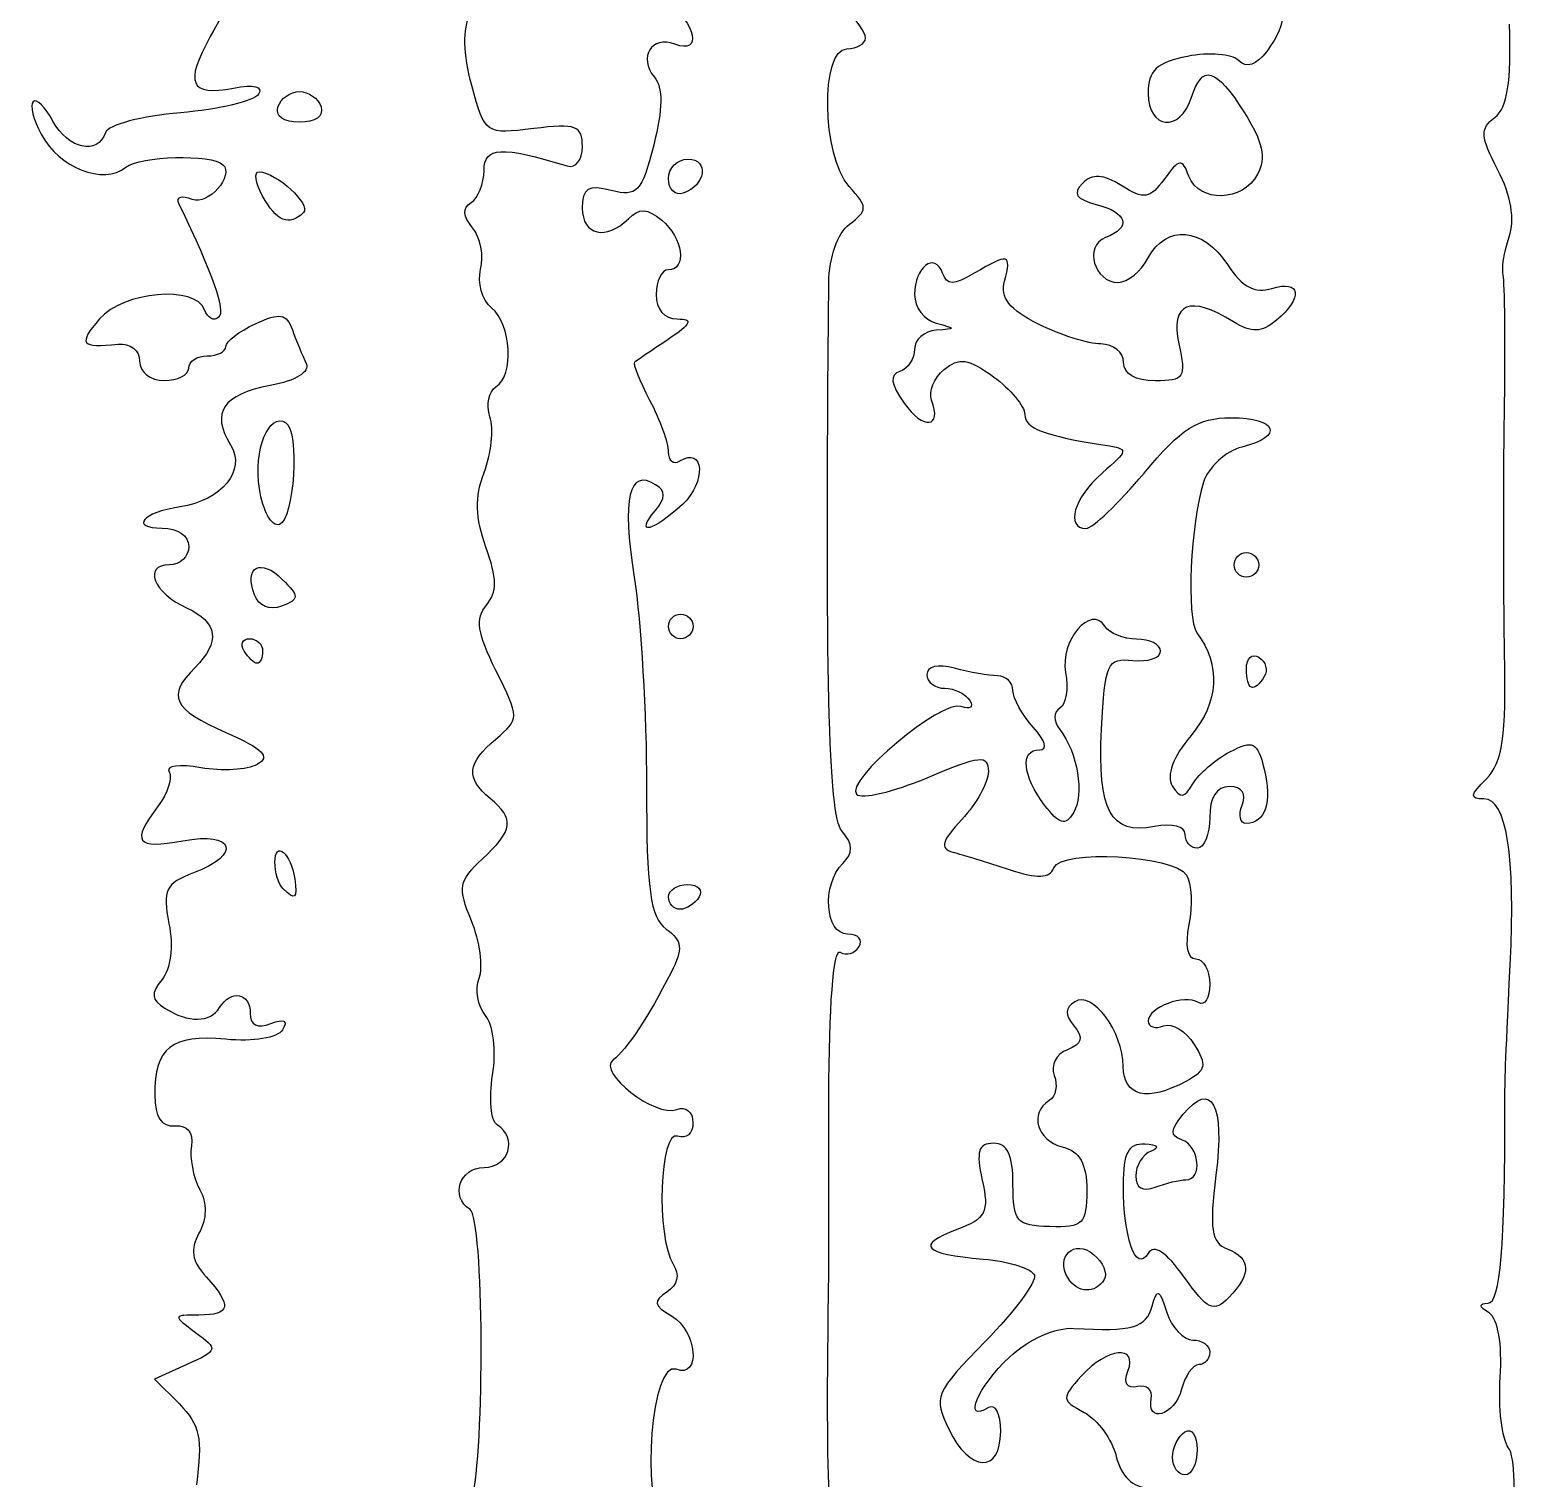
# Model space of a CAD drawing. Extents: x -171 to 832, y -60 to 309.
# Drawn here: x 240.05 to 250.36, y 196.04 to 206.08 of the extents above; entities that cross this region are included whole.
import ezdxf

# ---------------------------------------------------------------- set-up
doc = ezdxf.new("R2010")
doc.units = 0
doc.layers.add('Mobo_Pics_Outline', color=7, linetype='CONTINUOUS')

msp = doc.modelspace()

# ---------------------------------------------------------------- linework, layer by layer
at = {"layer": 'Mobo_Pics_Outline', "color": 1}
for points in [[(241.771805, 205.543293)], [(244.478285, 205.046011)], [(241.665191, 204.925283)], [(241.642831, 202.897046)], [(248.399484, 202.367971)], [(244.478285, 201.941753)], [(241.537385, 201.771278)], [(248.484728, 201.648453)], [(241.807326, 200.12326)], [(244.478285, 200.066426)], [(247.248697, 197.423926)], [(248.053051, 197.431554)], [(247.97327, 196.182867)]]:
    msp.add_lwpolyline(points, close=True, dxfattribs=at)
for points in [[(241.608756, 202.159993), (241.608869, 202.159964)], [(241.140971, 196.825309), (240.916808, 196.723176), (241.088077, 196.551907)]]:
    msp.add_lwpolyline(points, dxfattribs=at)
for points in [[(241.290354, 206.418747), (241.445976, 206.302414), (241.44643, 206.28773), (241.302543, 206.030336)], [(248.592523, 206.282327), (248.767421, 206.300186), (248.782672, 206.134727), (248.625207, 205.927469)], [(244.459619, 206.287004), (244.671763, 206.115224), (244.715134, 205.904522), (244.5232, 205.978178)], [(245.843487, 206.020794), (245.843487, 206.061924), (245.785944, 206.143364), (245.715616, 206.201729)], [(243.114914, 205.691726), (243.056322, 205.909257), (243.052041, 206.087117), (243.103008, 206.182485)], [(250.207095, 205.470737), (250.294005, 205.536416), (250.322295, 205.718202), (250.307498, 206.116243)], [(241.302543, 206.030336), (241.121381, 205.706265), (241.161803, 205.616322), (241.462729, 205.673848)], [(244.5232, 205.978178), (244.361795, 206.040115), (244.266551, 205.887186), (244.380759, 205.749535)], [(245.715616, 205.945987), (245.785944, 205.945987), (245.843487, 205.979635), (245.843487, 206.020794)], [(245.730073, 204.992353), (245.541087, 205.20121), (245.529805, 205.945987), (245.715616, 205.945987)], [(248.075751, 205.893595), (247.86182, 205.85082), (247.80405, 205.796197), (247.80405, 205.636805)], [(248.430807, 205.864597), (248.384971, 205.910433), (248.225182, 205.923501), (248.075751, 205.893595)], [(248.625207, 205.927469), (248.552838, 205.832225), (248.48509, 205.810313), (248.430807, 205.864597)], [(248.102402, 205.60483), (248.178257, 205.843876), (248.271772, 205.817967), (248.47149, 205.502528)], [(241.462729, 205.673848), (241.605227, 205.70106), (241.670424, 205.684903), (241.636833, 205.630478)], [(243.54432, 205.392949), (243.211598, 205.351138), (243.205475, 205.35539), (243.114914, 205.691726)], [(244.380759, 205.749535), (244.441477, 205.676373), (244.44006, 205.529992), (244.376223, 205.27819)], [(240.074402, 205.579397), (240.050874, 205.55587), (240.075765, 205.454616), (240.129507, 205.354185)], [(240.212166, 205.444242), (240.159838, 205.542037), (240.097844, 205.60284), (240.074402, 205.579397)], [(241.636833, 205.630478), (241.607296, 205.582686), (241.363772, 205.525369), (241.095691, 205.503146)], [(241.771805, 205.543293), (241.791364, 205.601885), (241.85846, 205.649847), (241.920992, 205.649847)], [(241.920992, 205.649847), (241.983496, 205.649847), (242.05062, 205.601885), (242.07018, 205.543293)], [(247.80405, 205.636805), (247.80405, 205.388518), (248.026173, 205.364707), (248.102402, 205.60483)], [(241.095691, 205.503146), (240.82759, 205.481035), (240.593536, 205.41856), (240.57555, 205.364588)], [(241.920992, 205.436738), (241.811121, 205.436738), (241.750687, 205.47991), (241.771805, 205.543293)], [(242.07018, 205.543293), (242.091439, 205.47991), (242.030863, 205.436738), (241.920992, 205.436738)], [(248.47149, 205.502528), (248.598057, 205.302657), (248.622265, 205.188718), (248.562113, 205.07631)], [(240.57555, 205.364588), (240.522769, 205.206273), (240.31516, 205.251769), (240.212166, 205.444242)], [(243.881858, 205.268338), (243.881858, 205.413245), (243.837128, 205.429742), (243.54432, 205.392949)], [(250.228355, 205.104192), (250.10638, 205.340034), (250.103347, 205.392362), (250.207095, 205.470737)], [(240.129507, 205.354185), (240.255139, 205.11942), (240.561848, 204.999783), (240.716889, 205.12506)], [(243.199911, 205.102624), (243.199911, 205.267204), (243.321744, 205.273865), (243.775304, 205.134146)], [(243.775304, 205.134146), (243.835455, 205.11572), (243.881858, 205.174057), (243.881858, 205.268338)], [(244.376223, 205.27819), (244.29365, 204.952878), (244.261562, 204.918494), (244.08237, 204.963468)], [(240.716889, 205.12506), (240.814712, 205.20409), (241.31228, 205.217101), (241.390182, 205.142635)], [(244.478285, 205.046039), (244.478285, 205.120278), (244.539031, 205.180997), (244.613242, 205.180997)], [(244.613242, 205.180997), (244.76379, 205.180997), (244.73757, 204.997482), (244.57951, 204.944786)], [(248.086029, 205.062704), (248.037755, 205.188534), (248.020719, 205.186606), (247.916092, 205.043428)], [(241.390182, 205.142635), (241.470601, 205.065788), (241.288418, 204.859312), (241.177697, 204.901804)], [(241.66525, 204.925283), (241.615077, 205.019053), (241.604135, 205.09454), (241.640872, 205.093066)], [(241.640872, 205.093066), (241.763698, 205.087963), (242.004291, 204.866606), (241.948003, 204.81031)], [(243.110534, 204.880303), (243.159687, 204.91069), (243.199911, 205.010725), (243.199911, 205.102624)], [(247.621399, 204.995835), (247.490184, 205.077784), (247.417815, 205.082121), (247.347941, 205.012276)], [(248.562113, 205.07631), (248.459471, 204.884518), (248.157712, 204.875901), (248.086029, 205.062704)], [(250.306733, 204.641532), (250.347552, 204.761324), (250.319205, 204.928472), (250.228355, 205.104192)], [(244.08237, 204.963468), (243.920738, 205.004032), (243.881223, 204.980193), (243.881223, 204.841833)], [(244.57951, 204.944786), (244.523837, 204.92636), (244.478285, 204.971715), (244.478285, 205.046011)], [(245.732715, 204.729922), (245.861974, 204.827292), (245.861776, 204.846851), (245.730073, 204.992353)], [(247.347941, 205.012276), (247.278067, 204.942402), (247.303295, 204.904077), (247.443242, 204.867482)], [(247.916092, 205.043428), (247.815802, 204.90626), (247.775323, 204.899712), (247.621399, 204.995835)], [(241.177697, 204.901804), (241.104847, 204.929867), (241.0621, 204.917678), (241.08268, 204.875158)], [(241.08268, 204.875158), (241.321612, 204.380402), (241.409384, 204.130582), (241.360192, 204.085171)], [(241.948003, 204.81031), (241.850548, 204.712855), (241.758933, 204.750102), (241.665191, 204.925283)], [(243.120739, 204.705235), (243.052707, 204.787213), (243.049533, 204.842517), (243.110534, 204.880303)], [(247.443242, 204.867482), (247.662162, 204.810222), (247.690678, 204.707268), (247.507163, 204.636827)], [(243.881223, 204.841833), (243.881223, 204.652337), (244.04739, 204.61424), (244.201535, 204.768416)], [(244.201535, 204.768416), (244.276285, 204.843166), (244.332099, 204.840643), (244.43168, 204.757928)], [(244.43168, 204.757928), (244.579054, 204.635641), (244.608846, 204.413955), (244.477913, 204.413955)], [(243.176298, 204.417607), (243.200392, 204.509903), (243.175445, 204.639333), (243.120739, 204.705235)], [(245.590217, 204.32637), (245.591836, 204.500389), (245.651247, 204.66856), (245.732715, 204.729922)], [(247.804064, 204.496603), (247.929866, 204.731651), (248.182495, 204.71008), (248.353084, 204.449746)], [(247.507163, 204.636827), (247.356303, 204.578943), (247.429494, 204.326127), (247.597078, 204.326127)], [(250.264468, 204.375841), (250.252563, 204.418814), (250.271555, 204.53838), (250.306733, 204.641532)], [(246.379133, 204.390507), (246.324708, 204.540829), (246.184449, 204.433821), (246.184449, 204.242029)], [(246.80844, 204.335969), (246.85799, 204.525465), (246.836957, 204.530879), (246.598364, 204.389997)], [(247.597078, 204.326127), (247.660744, 204.326127), (247.753891, 204.402861), (247.804064, 204.496603)], [(248.353084, 204.449746), (248.455018, 204.29418), (248.542608, 204.247352), (248.661238, 204.284996)], [(243.251473, 204.15098), (243.185992, 204.20532), (243.152147, 204.325311), (243.176298, 204.417607)], [(244.477913, 204.413955), (244.431028, 204.413955), (244.392676, 204.337221), (244.392676, 204.243479)], [(246.598364, 204.389997), (246.453826, 204.304646), (246.410172, 204.304759), (246.379133, 204.390507)], [(248.661238, 204.284996), (248.860996, 204.348407), (248.879081, 204.219743), (248.692192, 204.064631)], [(250.272972, 203.395541), (250.280059, 203.891723), (250.27609, 204.332859), (250.264468, 204.375841)], [(241.26285, 204.137016), (241.201508, 204.308768), (240.698188, 204.264604), (240.534204, 204.073095)], [(244.392676, 204.243479), (244.392676, 204.138966), (244.44951, 204.073004), (244.53951, 204.073004)], [(245.680472, 200.524059), (245.585937, 200.637983), (245.564025, 201.561185), (245.590217, 204.32637)], [(246.184449, 204.242029), (246.184449, 204.154466), (246.251574, 204.065289), (246.333637, 204.04383)], [(247.04261, 204.037617), (246.841095, 204.138162), (246.777769, 204.218807), (246.80844, 204.335969)], [(248.395, 204.054143), (248.094856, 204.241598), (247.954683, 204.184338), (248.017167, 203.899853)], [(241.360192, 204.085171), (241.327593, 204.055067), (241.283769, 204.078368), (241.26285, 204.137016)], [(243.281832, 203.602056), (243.410298, 203.681455), (243.390711, 204.035428), (243.251473, 204.15098)], [(240.534204, 204.073095), (240.384506, 203.898283), (240.404122, 203.87175), (240.663606, 203.898141)], [(241.410138, 203.881246), (241.410138, 203.916396), (241.503256, 203.988027), (241.616273, 204.040412)], [(241.616273, 204.040412), (241.785048, 204.118648), (241.830601, 204.111023), (241.871392, 203.997779)], [(244.53951, 204.073004), (244.652896, 204.073004), (244.638354, 204.040632), (244.475589, 203.93079)], [(246.333637, 204.04383), (246.475709, 204.006696), (246.475709, 204.004372), (246.333637, 203.994961)], [(247.476175, 203.899853), (247.389605, 203.899853), (247.194496, 203.961847), (247.04261, 204.037617)], [(248.692192, 204.064631), (248.586489, 203.976899), (248.522369, 203.974659), (248.395, 204.054143)], [(241.871392, 203.997779), (241.898604, 203.921952), (241.941889, 203.81656), (241.967344, 203.763552)], [(244.475589, 203.93079), (244.35968, 203.852582), (244.254543, 203.781546), (244.241986, 203.772985)], [(246.333637, 203.994961), (246.251602, 203.989575), (246.184449, 203.930728), (246.184449, 203.864312)], [(240.663606, 203.898141), (240.748503, 203.906645), (240.812793, 203.855933), (240.812793, 203.780078)], [(241.281615, 203.817325), (241.351943, 203.817325), (241.409769, 203.846097), (241.410138, 203.881246)], [(246.184449, 203.864312), (246.184449, 203.797896), (246.138868, 203.728363), (246.083196, 203.709796)], [(247.633583, 203.771982), (247.633583, 203.84231), (247.562745, 203.899853), (247.476175, 203.899853)], [(248.017167, 203.899853), (248.068247, 203.667299), (248.053422, 203.644111), (247.853466, 203.644111)], [(240.812793, 203.780078), (240.812793, 203.703684), (240.885502, 203.646849), (240.983269, 203.646849)], [(240.983269, 203.646849), (241.077039, 203.646849), (241.153744, 203.685202), (241.153744, 203.732087)], [(241.153744, 203.732087), (241.153744, 203.778972), (241.211288, 203.817325), (241.281615, 203.817325)], [(241.967344, 203.763552), (241.995124, 203.70581), (241.895061, 203.64495), (241.717754, 203.611672)], [(244.241986, 203.772985), (244.229513, 203.764481), (244.277135, 203.646191), (244.34803, 203.510298)], [(246.302569, 203.510832), (246.280175, 203.569055), (246.319294, 203.664385), (246.389621, 203.722665)], [(246.389621, 203.722665), (246.493114, 203.808555), (246.557886, 203.79903), (246.731797, 203.672378)], [(247.853466, 203.644111), (247.714852, 203.644111), (247.633583, 203.691365), (247.633583, 203.771982)], [(246.083196, 203.709796), (246.009779, 203.685418), (246.017744, 203.624898), (246.112166, 203.490139)], [(246.731797, 203.672378), (246.849775, 203.58646), (246.947513, 203.468936), (246.948987, 203.411222)], [(241.717754, 203.611672), (241.389643, 203.550131), (241.304851, 203.423451), (241.442623, 203.200662)], [(243.241381, 203.395184), (243.214736, 203.478806), (243.233161, 203.571896), (243.281832, 203.602056)], [(241.642831, 202.89704), (241.601786, 203.165906), (241.707149, 203.427726), (241.826686, 203.353855)], [(244.34803, 203.510298), (244.418896, 203.374405), (244.47712, 203.212984), (244.477403, 203.151611)], [(246.112166, 203.490139), (246.244034, 203.301862), (246.377234, 203.316403), (246.302569, 203.510832)], [(246.948987, 203.411222), (246.951459, 203.313654), (247.078899, 203.264756), (247.505746, 203.197632)], [(241.826686, 203.353855), (241.923036, 203.294299), (241.884315, 202.682934), (241.782012, 202.648618)], [(243.200421, 203.008482), (243.249489, 203.137543), (243.267914, 203.311556), (243.241381, 203.395184)], [(247.775332, 203.0047), (248.036006, 203.316554), (248.1484, 203.388296), (248.37628, 203.388296)], [(248.37628, 203.388296), (248.701391, 203.388296), (248.750371, 203.25983), (248.453666, 203.185363)], [(250.274591, 201.759942), (250.266654, 202.16334), (250.265803, 202.899359), (250.272972, 203.395541)], [(241.442623, 203.200662), (241.552976, 203.022249), (241.384116, 202.815451), (241.091632, 202.770816)], [(244.477403, 203.151611), (244.477403, 203.090241), (244.51363, 203.062093), (244.557283, 203.089078)], [(244.557283, 203.089078), (244.726795, 203.193847), (244.742244, 202.942896), (244.575709, 202.787838)], [(247.505746, 203.197632), (247.671034, 203.171553), (247.670382, 203.165742), (247.484486, 203.004876)], [(248.453666, 203.185363), (248.342066, 203.1573), (248.222387, 203.047713), (248.187719, 202.941697)], [(243.21346, 202.491374), (243.139844, 202.69493), (243.136244, 202.839369), (243.200421, 203.008482)], [(244.389416, 202.924269), (244.203236, 203.039328), (244.155359, 202.832597), (244.240937, 202.282911)], [(247.484486, 203.004876), (247.289122, 202.835846), (247.227129, 202.621105), (247.37368, 202.621105)], [(247.37368, 202.621105), (247.41824, 202.621105), (247.598977, 202.793734), (247.775332, 203.0047)], [(241.782012, 202.648618), (241.728211, 202.630476), (241.666756, 202.740233), (241.642831, 202.897046)], [(244.386298, 202.744156), (244.460424, 202.833476), (244.461189, 202.879822), (244.389416, 202.924269)], [(248.187719, 202.941697), (248.096529, 202.662797), (248.067332, 201.996218), (248.14194, 201.896532)], [(241.091632, 202.770816), (240.831723, 202.73116), (240.742244, 202.623897), (240.969061, 202.623897)], [(244.575709, 202.787838), (244.371671, 202.597747), (244.239474, 202.567246), (244.386298, 202.744156)], [(240.969061, 202.623897), (241.076409, 202.623897), (241.153767, 202.57035), (241.153767, 202.496026)], [(241.153767, 202.496026), (241.153767, 202.425698), (241.09302, 202.368155), (241.018809, 202.368155)], [(243.216102, 202.088993), (243.292042, 202.180496), (243.291447, 202.275825), (243.21346, 202.491374)], [(241.608869, 202.159964), (241.534403, 202.354024), (241.650624, 202.419108), (241.801767, 202.267993)], [(248.399484, 202.367971), (248.399484, 202.414856), (248.437837, 202.453209), (248.484722, 202.453209)], [(248.484722, 202.453209), (248.531607, 202.453209), (248.56996, 202.414856), (248.56996, 202.367971)], [(241.018809, 202.368155), (240.832913, 202.368155), (240.91098, 202.173443), (241.137978, 202.0709)], [(244.240937, 202.282911), (244.288389, 201.978167), (244.326912, 201.327238), (244.326572, 200.836403)], [(248.484722, 202.282733), (248.437837, 202.282733), (248.399484, 202.321086), (248.399484, 202.367971)], [(248.56996, 202.367971), (248.56996, 202.321086), (248.531607, 202.282733), (248.484722, 202.282733)], [(241.801767, 202.267993), (241.921531, 202.148229), (241.92102, 202.130484), (241.796381, 202.08272)], [(241.796381, 202.08272), (241.713638, 202.050972), (241.638746, 202.081799), (241.608756, 202.159993)], [(243.282574, 201.635853), (243.153598, 201.894741), (243.138801, 201.995819), (243.216102, 202.088993)], [(247.503263, 201.943349), (247.407593, 202.098149), (247.190034, 201.84116), (247.231789, 201.622697)], [(241.137978, 202.0709), (241.355792, 201.972509), (241.375209, 201.834575), (241.1964, 201.655763)], [(244.478285, 201.941753), (244.478285, 201.988638), (244.516637, 202.026991), (244.563523, 202.026991)], [(244.563523, 202.026991), (244.610408, 202.026991), (244.64876, 201.988638), (244.64876, 201.941753)], [(244.563523, 201.856516), (244.516637, 201.856516), (244.478285, 201.894868), (244.478285, 201.941753)], [(244.64876, 201.941753), (244.64876, 201.894868), (244.610408, 201.856516), (244.563523, 201.856516)], [(247.723968, 201.853973), (247.632976, 201.853973), (247.53365, 201.894197), (247.503263, 201.943349)], [(248.14194, 201.896532), (248.308645, 201.673814), (248.29382, 201.414878), (248.101291, 201.186065)], [(241.537385, 201.771278), (241.508415, 201.818163), (241.525196, 201.856516), (241.574973, 201.856516)], [(241.627669, 201.68604), (241.606976, 201.68604), (241.566355, 201.724393), (241.537385, 201.771278)], [(241.574973, 201.856516), (241.624607, 201.856516), (241.665256, 201.818163), (241.665256, 201.771278)], [(241.665256, 201.771278), (241.665256, 201.724393), (241.648248, 201.68604), (241.627669, 201.68604)], [(247.697634, 201.705806), (247.803112, 201.694751), (247.889426, 201.723381), (247.889426, 201.769727)], [(247.889426, 201.769727), (247.889426, 201.816045), (247.81496, 201.853973), (247.723968, 201.853973)], [(246.461579, 201.651939), (246.346492, 201.68278), (246.269786, 201.665262), (246.269786, 201.608144)], [(247.480047, 201.228769), (247.503858, 201.687202), (247.520837, 201.72452), (247.697634, 201.705806)], [(248.484728, 201.648453), (248.484728, 201.721558), (248.523704, 201.757246), (248.571354, 201.727794)], [(248.571354, 201.727794), (248.619005, 201.698342), (248.635928, 201.638531), (248.608942, 201.594906)], [(250.148903, 200.886197), (250.260021, 200.997343), (250.286156, 201.178936), (250.274591, 201.759942)], [(241.1964, 201.655763), (240.998485, 201.457848), (241.040466, 201.369952), (241.411039, 201.206463)], [(243.281724, 201.161106), (243.447126, 201.301449), (243.447126, 201.305446), (243.282574, 201.635853)], [(246.269786, 201.608144), (246.269786, 201.555788), (246.325062, 201.512957), (246.392612, 201.512957)], [(246.759931, 201.599385), (246.701339, 201.600065), (246.567061, 201.623763), (246.461579, 201.651939)], [(246.866485, 201.498386), (246.866485, 201.553294), (246.818523, 201.598761), (246.759931, 201.599385)], [(247.231789, 201.622697), (247.252765, 201.513223), (247.234907, 201.401992), (247.191877, 201.375516)], [(248.608942, 201.594906), (248.535865, 201.476673), (248.484728, 201.498727), (248.484728, 201.648453)], [(246.392612, 201.512957), (246.460161, 201.512957), (246.538879, 201.475029), (246.567509, 201.428683)], [(247.007565, 201.242645), (246.929953, 201.328393), (246.866485, 201.443451), (246.866485, 201.498386)], [(246.508605, 201.386957), (246.372883, 201.438972), (245.692704, 200.868188), (245.782919, 200.777975)], [(246.567509, 201.428683), (246.596168, 201.382336), (246.569641, 201.363542), (246.508605, 201.386957)], [(247.191877, 201.375516), (247.145332, 201.346744), (247.144963, 201.287472), (247.191024, 201.228369)], [(241.411039, 201.206463), (241.668964, 201.092652), (241.722595, 201.038057), (241.628258, 200.985248)], [(243.242804, 200.748552), (243.07213, 200.890199), (243.081655, 200.991339), (243.281724, 201.161106)], [(247.050198, 201.086768), (247.109102, 201.086768), (247.091981, 201.149385), (247.007565, 201.242645)], [(247.191024, 201.228369), (247.314756, 201.069488), (247.362973, 200.774234), (247.285644, 200.649104)], [(247.847335, 200.554563), (247.54195, 200.496169), (247.450748, 200.663583), (247.480047, 201.228769)], [(248.101291, 201.186065), (247.975716, 201.036821), (247.927357, 200.907476), (247.970869, 200.837109)], [(248.370752, 201.072611), (248.531618, 201.15697), (248.560277, 201.142542), (248.607785, 200.953273)], [(246.271669, 200.892807), (246.642676, 201.049563), (246.695978, 201.054949), (246.695978, 200.935723)], [(247.085688, 200.703586), (246.931342, 200.907822), (246.914787, 201.086768), (247.050198, 201.086768)], [(248.113877, 200.850999), (248.154525, 200.920107), (248.270122, 201.01983), (248.370752, 201.072611)], [(241.23666, 200.962003), (241.090194, 200.987799), (240.991209, 200.975043), (241.01672, 200.93394)], [(241.628258, 200.985248), (241.559348, 200.946696), (241.383146, 200.936265), (241.23666, 200.962003)], [(248.607785, 200.953273), (248.664478, 200.72738), (248.614588, 200.575312), (248.483769, 200.575312)], [(241.01672, 200.93394), (241.042232, 200.892668), (241.007933, 200.786114), (240.940695, 200.697163)], [(244.326572, 200.836403), (244.325718, 200.11581), (244.352367, 199.924752), (244.462521, 199.844132)], [(245.782919, 200.777975), (245.818352, 200.742542), (246.038292, 200.794133), (246.271669, 200.892807)], [(246.695978, 200.935723), (246.695978, 200.860719), (246.613518, 200.711588), (246.512718, 200.604308)], [(247.970869, 200.837109), (248.026683, 200.746826), (248.054207, 200.74949), (248.113877, 200.850999)], [(250.131328, 200.74591), (250.03152, 200.74591), (250.03478, 200.772272), (250.148903, 200.886197)], [(243.188237, 200.329509), (243.404266, 200.530769), (243.414102, 200.606369), (243.242804, 200.748552)], [(248.367379, 200.831054), (248.278088, 200.831054), (248.23038, 200.756843), (248.23038, 200.617946)], [(248.45531, 200.703183), (248.486377, 200.784141), (248.454116, 200.831054), (248.367379, 200.831054)], [(250.313624, 199.595123), (250.350474, 200.358505), (250.288963, 200.74591), (250.131328, 200.74591)], [(240.940695, 200.697163), (240.751256, 200.446892), (240.787823, 200.395142), (241.111199, 200.455792)], [(247.285644, 200.649104), (247.228668, 200.556893), (247.188217, 200.56792), (247.085688, 200.703586)], [(248.483769, 200.575312), (248.441108, 200.575312), (248.428295, 200.632856), (248.45531, 200.703183)], [(246.512718, 200.604308), (246.372403, 200.454951), (246.357408, 200.401773), (246.448797, 200.37731)], [(248.059905, 200.500024), (248.059905, 200.555527), (247.971266, 200.57826), (247.847335, 200.554563)], [(248.23038, 200.617946), (248.23038, 200.500733), (248.192028, 200.404837), (248.145143, 200.404837)], [(241.111199, 200.455792), (241.470091, 200.523115), (241.524408, 200.361767), (241.186147, 200.233131)], [(241.750491, 200.307966), (241.750491, 200.462511), (241.861581, 200.368344), (241.887489, 200.19183)], [(245.686425, 200.299271), (245.761174, 200.374021), (245.759729, 200.428531), (245.680472, 200.524059)], [(248.145143, 200.404837), (248.098258, 200.404837), (248.059905, 200.447668), (248.059905, 200.500024)], [(243.112694, 199.9015), (243.017053, 200.132382), (243.025019, 200.177453), (243.188237, 200.329509)], [(246.448797, 200.37731), (246.514419, 200.359735), (246.690309, 200.30548), (246.839681, 200.256695)], [(247.149754, 200.268317), (247.200182, 200.39976), (247.984279, 200.35656), (248.070155, 200.217606)], [(241.186147, 200.233131), (240.991719, 200.159203), (240.969637, 200.113679), (241.015983, 199.882066)], [(241.807326, 200.12326), (241.77606, 200.154526), (241.750491, 200.237638), (241.750491, 200.307966)], [(245.720639, 199.808472), (245.563118, 199.808472), (245.539165, 200.152003), (245.686425, 200.299271)], [(246.839681, 200.256695), (247.039892, 200.1913), (247.121359, 200.19439), (247.149754, 200.268317)], [(248.070155, 200.217606), (248.105248, 200.160828), (248.112476, 200.007105), (248.086312, 199.875957)], [(241.887489, 200.19183), (241.907899, 200.052848), (241.891741, 200.038958), (241.807326, 200.12326)], [(244.478285, 200.066426), (244.478285, 200.113311), (244.538096, 200.151663), (244.611173, 200.151663)], [(244.611173, 200.151663), (244.684278, 200.151663), (244.720363, 200.113311), (244.691393, 200.066426)], [(244.558505, 199.981188), (244.51437, 199.981188), (244.478285, 200.01954), (244.478285, 200.066426)], [(244.691393, 200.066426), (244.662423, 200.01954), (244.602612, 199.981188), (244.558505, 199.981188)], [(241.015983, 199.882066), (241.047533, 199.724374), (241.027889, 199.566164), (240.967823, 199.493776)], [(243.165787, 199.503249), (243.195381, 199.580352), (243.171456, 199.759558), (243.112694, 199.9015)], [(244.462521, 199.844132), (244.575652, 199.761417), (244.581491, 199.709798), (244.496509, 199.543149)], [(245.799981, 199.721845), (245.829433, 199.769496), (245.793745, 199.808472), (245.720639, 199.808472)], [(248.086312, 199.875957), (248.056719, 199.727904), (248.074974, 199.637535), (248.13453, 199.637535)], [(245.591067, 198.683243), (245.590214, 199.296413), (245.62273, 199.711678), (245.668368, 199.683464)], [(245.668368, 199.683464), (245.711313, 199.656819), (245.770529, 199.67411), (245.799981, 199.721845)], [(248.13453, 199.637535), (248.187283, 199.637535), (248.230426, 199.558562), (248.230426, 199.462014)], [(243.209752, 199.245268), (243.155979, 199.31004), (243.136222, 199.426147), (243.165787, 199.503249)], [(244.496509, 199.543149), (244.339951, 199.236101), (244.188677, 199.007914), (244.094355, 198.936478)], [(250.27666, 198.636134), (250.27666, 198.817608), (250.277513, 198.8474), (250.313624, 199.595123)], [(240.967823, 199.493776), (240.888396, 199.398078), (240.892931, 199.35485), (240.988799, 199.294189)], [(241.366915, 199.299291), (241.445889, 199.427077), (241.580024, 199.401934), (241.580024, 199.259351)], [(247.630989, 198.891655), (247.627587, 199.137362), (247.417909, 199.416543), (247.294259, 199.34013)], [(248.15287, 199.334426), (248.054536, 199.395201), (247.804209, 199.302197), (247.804209, 199.204883)], [(248.230426, 199.462014), (248.230426, 199.365494), (248.195531, 199.308064), (248.15287, 199.334426)], [(240.988799, 199.294189), (241.150346, 199.191971), (241.301815, 199.194041), (241.366915, 199.299291)], [(247.294259, 199.34013), (247.226284, 199.29812), (247.225292, 199.24996), (247.290857, 199.171072)], [(241.580024, 199.259351), (241.580024, 199.1776), (241.629262, 199.153052), (241.72187, 199.188598)], [(241.72187, 199.188598), (241.815895, 199.224683), (241.843363, 199.210141), (241.803337, 199.145341)], [(243.259444, 198.831419), (243.28694, 199.00076), (243.26568, 199.177903), (243.209752, 199.245268)], [(247.804209, 199.204883), (247.804209, 199.164489), (247.852227, 199.149863), (247.910933, 199.172398)], [(247.910933, 199.172398), (247.969638, 199.194792), (248.065138, 199.137334), (248.123163, 199.044386)], [(241.409205, 199.079804), (241.034927, 199.115861), (240.916243, 199.022261), (240.918112, 198.692532)], [(241.803337, 199.145341), (241.7685, 199.08896), (241.601822, 199.061237), (241.409205, 199.079804)], [(247.290857, 199.171072), (247.358605, 199.089434), (247.346303, 199.046886), (247.243518, 199.007456)], [(247.243518, 199.007456), (247.165367, 198.977465), (247.125512, 198.899739), (247.152385, 198.829752)], [(248.123163, 199.044386), (248.212738, 198.900981), (248.203894, 198.862146), (248.064656, 198.787652)], [(244.094355, 198.936478), (243.981961, 198.851354), (244.388044, 198.535762), (244.536625, 198.592775)], [(248.064656, 198.787652), (247.795761, 198.643737), (247.633946, 198.682543), (247.630989, 198.891655)], [(243.291022, 198.486133), (243.247226, 198.513062), (243.233025, 198.668571), (243.259444, 198.831419)], [(247.152385, 198.829752), (247.178747, 198.761323), (247.16344, 198.682662), (247.118596, 198.654939)], [(248.046812, 198.559843), (248.243961, 198.79869), (248.335302, 198.62898), (248.273923, 198.137815)], [(240.918112, 198.692532), (240.918962, 198.539688), (240.963041, 198.472535), (241.057888, 198.479424)], [(245.589531, 197.464291), (245.590809, 197.558061), (245.591493, 198.106588), (245.591067, 198.683243)], [(244.536625, 198.592775), (244.599724, 198.616869), (244.648451, 198.577184), (244.648451, 198.501386)], [(247.118596, 198.654939), (246.977827, 198.567944), (247.029758, 198.380687), (247.207575, 198.334191)], [(250.160128, 197.249624), (250.244742, 197.250766), (250.278191, 197.648915), (250.27666, 198.636134)], [(241.057888, 198.479424), (241.144826, 198.48566), (241.187176, 198.434296), (241.171586, 198.341263)], [(243.200171, 198.191251), (243.37334, 198.191251), (243.436496, 198.396224), (243.291022, 198.486133)], [(244.648451, 198.501386), (244.648451, 198.427515), (244.600489, 198.385477), (244.541897, 198.407956)], [(248.037174, 198.383187), (247.953949, 198.41125), (247.956075, 198.449887), (248.046812, 198.559843)], [(244.541897, 198.407956), (244.416719, 198.456003), (244.391179, 197.710968), (244.51151, 197.521063)], [(248.06552, 198.105789), (248.183555, 198.105789), (248.15946, 198.342028), (248.037174, 198.383187)], [(241.171586, 198.341263), (241.157979, 198.259739), (241.183491, 198.124498), (241.228278, 198.040711)], [(246.731922, 198.358903), (246.626728, 198.358903), (246.60955, 198.303089), (246.653374, 198.103615)], [(246.866567, 198.073522), (246.866567, 198.276738), (246.827818, 198.358903), (246.731922, 198.358903)], [(247.207575, 198.334191), (247.330684, 198.301989), (247.378051, 198.217913), (247.378051, 198.031598)], [(247.632301, 198.070163), (247.632301, 198.293391), (247.667168, 198.359969), (247.781489, 198.354813)], [(247.824122, 198.305093), (247.765501, 198.281565), (247.717568, 198.203641), (247.717568, 198.132208)], [(247.781489, 198.354813), (247.87061, 198.350844), (247.88776, 198.330718), (247.824122, 198.305093)], [(243.10317, 197.900169), (242.962656, 197.986995), (243.030745, 198.191251), (243.200171, 198.191251)], [(246.653374, 198.103615), (246.702328, 197.880727), (246.680019, 197.83713), (246.477824, 197.760254)], [(247.122309, 197.780873), (246.890548, 197.787393), (246.866567, 197.814889), (246.866567, 198.073522)], [(247.803231, 197.595082), (247.71822, 197.457517), (247.632301, 197.696336), (247.632301, 198.070163)], [(247.717568, 198.132208), (247.717568, 198.048784), (247.765813, 198.020835), (247.852412, 198.054057)], [(247.852412, 198.054057), (247.926566, 198.082517), (248.022462, 198.105789), (248.06552, 198.105789)], [(248.273923, 198.137815), (248.227152, 197.763508), (248.241297, 197.669497), (248.350629, 197.627539)], [(241.228278, 198.040711), (241.280804, 197.942547), (241.27933, 197.833924), (241.224026, 197.735267)], [(247.378051, 198.031598), (247.378051, 197.800121), (247.351689, 197.774325), (247.122309, 197.780873)], [(243.114508, 195.888141), (243.208165, 196.214652), (243.199009, 197.840954), (243.10317, 197.900169)], [(246.477824, 197.760254), (246.189064, 197.650468), (246.2396, 197.593946), (246.660262, 197.556188)], [(241.224026, 197.735267), (241.160927, 197.622505), (241.17408, 197.542681), (241.273888, 197.432405)], [(247.248697, 197.423926), (247.156912, 197.572462), (247.292974, 197.69917), (247.425834, 197.588903)], [(248.05302, 197.43158), (247.927983, 197.607158), (247.844475, 197.661838), (247.803231, 197.595082)], [(246.660262, 197.556188), (246.840318, 197.540031), (247.000102, 197.489489), (247.015298, 197.443908)], [(247.425834, 197.588903), (247.491485, 197.534421), (247.524168, 197.455844), (247.498458, 197.414289)], [(248.350629, 197.627539), (248.517249, 197.563589), (248.521388, 197.448389), (248.362818, 197.289737)], [(244.51151, 197.521063), (244.558253, 197.447306), (244.542237, 197.376808), (244.467573, 197.327712)], [(245.720945, 195.337051), (245.586214, 195.542676), (245.567506, 195.845725), (245.589531, 197.464291)], [(247.015298, 197.443908), (247.030605, 197.398298), (246.877534, 197.192333), (246.675365, 196.986212)], [(241.273888, 197.432405), (241.456637, 197.230465), (241.444562, 197.168187), (241.222637, 197.168187)], [(247.498458, 197.414289), (247.436266, 197.313687), (247.313923, 197.318392), (247.248697, 197.423926)], [(247.831603, 197.229566), (247.865335, 197.355906), (247.880869, 197.349386), (247.933026, 197.186933)], [(248.362818, 197.289737), (248.257057, 197.183976), (248.215955, 197.202798), (248.053051, 197.431554)], [(244.467573, 197.327712), (244.371081, 197.264244), (244.376751, 197.234736), (244.499264, 197.162509)], [(247.288901, 197.075957), (247.689706, 197.050728), (247.791555, 197.079642), (247.831603, 197.229566)], [(250.166364, 197.182925), (250.095044, 197.228251), (250.093145, 197.248745), (250.160128, 197.249624)], [(241.222637, 197.168187), (241.04088, 197.168187), (241.040285, 197.165069), (241.200527, 197.047828)], [(244.499264, 197.162509), (244.677592, 197.0574), (244.706562, 196.725132), (244.531551, 196.792296)], [(247.933026, 197.186933), (247.9669, 197.081456), (248.047688, 196.995141), (248.112544, 196.995141)], [(250.24409, 196.7367), (250.259397, 196.966789), (250.2285, 197.143404), (250.166364, 197.182925)], [(241.200527, 197.047828), (241.359778, 196.931381), (241.357822, 196.924124), (241.140971, 196.825309)], [(246.841373, 196.875944), (246.977379, 197.002001), (247.160872, 197.083979), (247.288901, 197.075957)], [(246.675365, 196.986212), (246.325357, 196.629321), (246.313216, 196.600224), (246.421352, 196.377001)], [(247.663225, 196.778574), (247.734884, 196.965292), (247.520245, 196.94372), (247.341523, 196.746231)], [(248.112544, 196.995141), (248.177401, 196.995141), (248.230466, 196.956788), (248.230466, 196.909903)], [(244.531551, 196.792296), (244.360338, 196.858003), (244.283207, 195.89822), (244.444839, 195.713274)], [(246.696097, 196.526302), (246.514935, 196.414333), (246.622425, 196.673023), (246.841373, 196.875944)], [(248.155149, 196.824665), (248.113735, 196.824665), (248.059792, 196.747931), (248.035272, 196.65419)], [(248.230466, 196.909903), (248.230466, 196.863018), (248.196592, 196.824665), (248.155149, 196.824665)], [(247.341523, 196.746231), (247.200386, 196.590297), (247.201322, 196.578278), (247.361083, 196.492757)], [(247.729839, 196.67202), (247.655373, 196.656146), (247.631165, 196.69498), (247.663225, 196.778574)], [(250.300329, 196.249873), (250.255542, 196.308181), (250.230229, 196.527243), (250.24409, 196.7367)], [(247.825536, 196.590268), (247.837158, 196.64886), (247.794185, 196.685654), (247.729839, 196.67202)], [(248.035272, 196.65419), (247.987565, 196.47178), (247.789792, 196.411487), (247.825536, 196.590268)], [(241.088077, 196.551907), (241.229441, 196.410543), (241.25002, 196.312493), (241.205885, 195.99054)], [(246.781335, 196.360843), (246.781335, 196.484547), (246.744456, 196.556179), (246.696097, 196.526302)], [(247.361083, 196.492757), (247.45335, 196.443377), (247.553158, 196.306067), (247.582894, 196.187621)], [(246.421352, 196.377001), (246.566259, 196.077824), (246.781335, 196.068098), (246.781335, 196.360843)], [(247.97327, 196.182867), (247.97327, 196.250417), (248.011622, 196.329419), (248.058507, 196.358389)], [(248.058507, 196.358389), (248.105392, 196.387359), (248.143745, 196.332026), (248.143745, 196.235563)], [(248.143745, 196.235563), (248.143745, 196.139015), (248.105392, 196.060042), (248.058507, 196.060042)], [(250.316487, 195.567925), (250.355378, 195.911243), (250.34883, 196.186677), (250.300329, 196.249873)], [(247.582894, 196.187621), (247.617958, 196.047986), (247.696308, 195.972273), (247.80581, 195.972273)], [(248.058507, 196.060042), (248.011622, 196.060042), (247.97327, 196.115318), (247.97327, 196.182867)]]:
    msp.add_open_spline(points, degree=3, dxfattribs=at)

doc.saveas('drawing.dxf')
